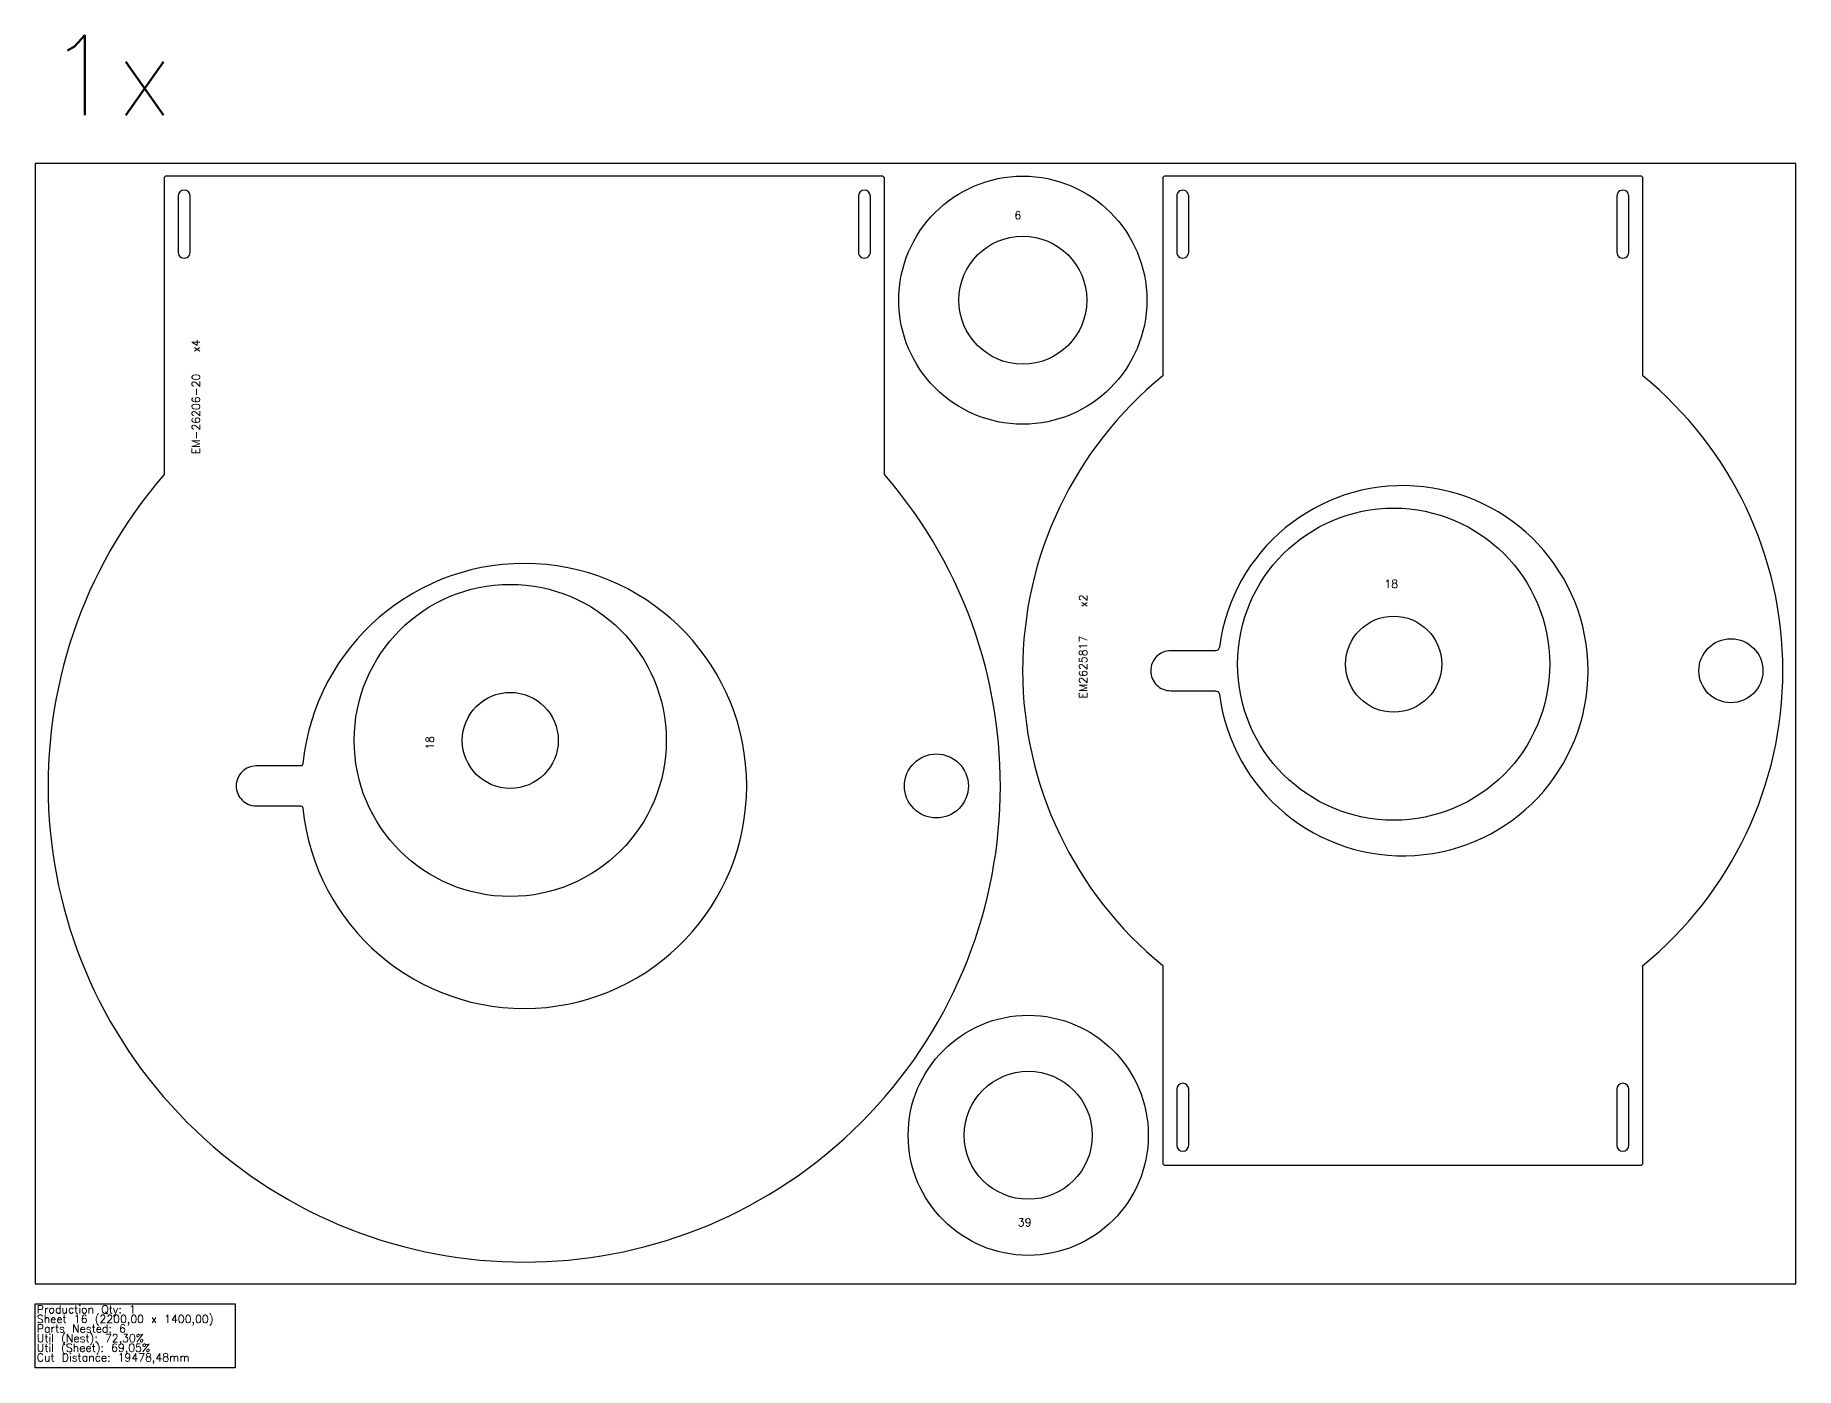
# Model space of a CAD drawing. Header units: millimetres. Extents: x 0 to 68500, y -105 to 2360.
# Drawn here: x 42900 to 45100, y -105 to 1560 of the extents above; entities that cross this region are included whole.
import ezdxf

# ---------------------------------------------------------------- set-up
doc = ezdxf.new("R2010")
doc.units = ezdxf.units.MM
for name, color, linetype in [('--NestedParts--', 7, 'Continuous'), ('sheet', 24, 'Continuous'), ('Stats', 7, 'Continuous'), ('Texto', 7, 'Continuous')]:
    doc.layers.add(name, color=color, linetype=linetype)
doc.styles.get("Standard").update_dxf_attribs({"font": 'txt.shx'})

msp = doc.modelspace()

# ---------------------------------------------------------------- linework, layer by layer
at = {"layer": '--NestedParts--', "color": 7}
for points in [[(43061.1, 1381), (43061.1, 1011.3, 2.187249), (43961.1, 1011.3), (43961.1, 1381, 0.414214), (43958.1, 1384), (43064.1, 1384, 0.414214)], [(43078.6, 1359), (43078.6, 1289, 1.000008), (43093.6, 1289), (43093.6, 1359, 0.999997)], [(43943.6, 1359, 0.999995), (43928.6, 1359), (43928.6, 1289, 1.000009), (43943.6, 1289)], [(44308.9, 151, 0.414214), (44311.9, 148), (44905.9, 148, 0.414214), (44908.9, 151), (44908.9, 397.7, 0.475191), (44908.9, 1134.3), (44908.9, 1381, 0.414214), (44905.9, 1384), (44311.9, 1384, 0.414214), (44308.9, 1381), (44308.9, 1134.3, 0.475191), (44308.9, 397.7)], [(44341.4, 1289), (44341.4, 1359, 1.000037), (44326.4, 1359), (44326.4, 1289, 1.000036)], [(44876.4, 1289, 1.000014), (44891.4, 1289), (44891.4, 1359, 1.000018), (44876.4, 1359)], [(44379.8, 795.4, -0.377354), (44374.8, 791), (44318.9, 791, 0.414214), (44293.9, 766), (44293.9, 766, 0.414214), (44318.9, 741), (44374.8, 741, -0.377354), (44379.8, 736.6, 15.669515)], [(43234.5, 649.7, -0.385273), (43231.5, 647), (43176.1, 647, 0.414214), (43151.1, 622), (43151.1, 622, 0.414214), (43176.1, 597), (43231.5, 597, -0.385273), (43234.5, 594.3, 20.021482)], [(44341.4, 243, 0.999964), (44326.4, 243), (44326.4, 173, 0.999963), (44341.4, 173)], [(44876.4, 243), (44876.4, 173, 0.999982), (44891.4, 173), (44891.4, 243, 0.999985)]]:
    msp.add_lwpolyline(points, format="xyb", close=True, dxfattribs=at)
for centre, radius in [((44134.1, 1229), 155), ((44134.1, 1229), 80), ((44597.5, 774.2), 195), ((43493.6, 678.9), 195), ((44597.5, 774.2), 60), ((45018.9, 766), 40), ((43493.6, 678.9), 60), ((44026.1, 622), 40), ((44140.9, 185.5), 150), ((44140.9, 185.5), 80)]:
    msp.add_circle(centre, radius, dxfattribs=at)
at = {"layer": 'sheet', "color": 7}
msp.add_lwpolyline([(42900, 0), (45100, 0), (45100, 1400), (42900, 1400)], close=True, dxfattribs=at)
at = {"layer": 'Stats', "color": 151}
msp.add_lwpolyline([(42900, -25), (43150, -25), (43150, -105), (42900, -105), (42900, -25)], close=True, dxfattribs=at)

# ---------------------------------------------------------------- texts
at = {"insert": (42914.8, 1560.1), "char_height": 100, "attachment_point": 1}
msp.add_mtext_dynamic_manual_height_columns('1x', width=283.974, gutter_width=1, heights=[0], dxfattribs=at)
at = {"layer": 'Stats', "color": 60}
for s, p in [('Sheet 16 (2200,00 x 1400,00)', (42902, -49)), ('Production Qty: 1', (42902, -37)), ('Parts Nested: 6', (42902, -61)), ('Util (Nest): 72,30%', (42902, -73)), ('Cut Distance: 19478,48mm', (42902, -97)), ('Util (Sheet): 69,05%', (42902, -85))]:
    msp.add_text(s, height=10, dxfattribs=at).set_placement(p)
at = {"layer": 'Texto', "color": 3, "char_height": 10, "width": 25.724, "attachment_point": 1}
for s, insert in [('6', (44123.6, 1340.2)), ('18', (44585.9, 879.6)), ('39', (44127.8, 81.7))]:
    msp.add_mtext(s, dxfattribs=dict(at, insert=insert))
at = {"layer": 'Texto', "color": 3, "char_height": 10, "attachment_point": 1, "rotation": 90}
for s, insert, width in [('{\\W9.98851; \\W5.1529;  }EM-26206-20   x4', (43095.9, 1036.4), 226.8), ('EM2625817    x2', (44204.4, 731.3), 285.4), ('18', (43388.2, 667.3), 25.724)]:
    msp.add_mtext(s, dxfattribs=dict(at, insert=insert, width=width))

doc.saveas('drawing.dxf')
